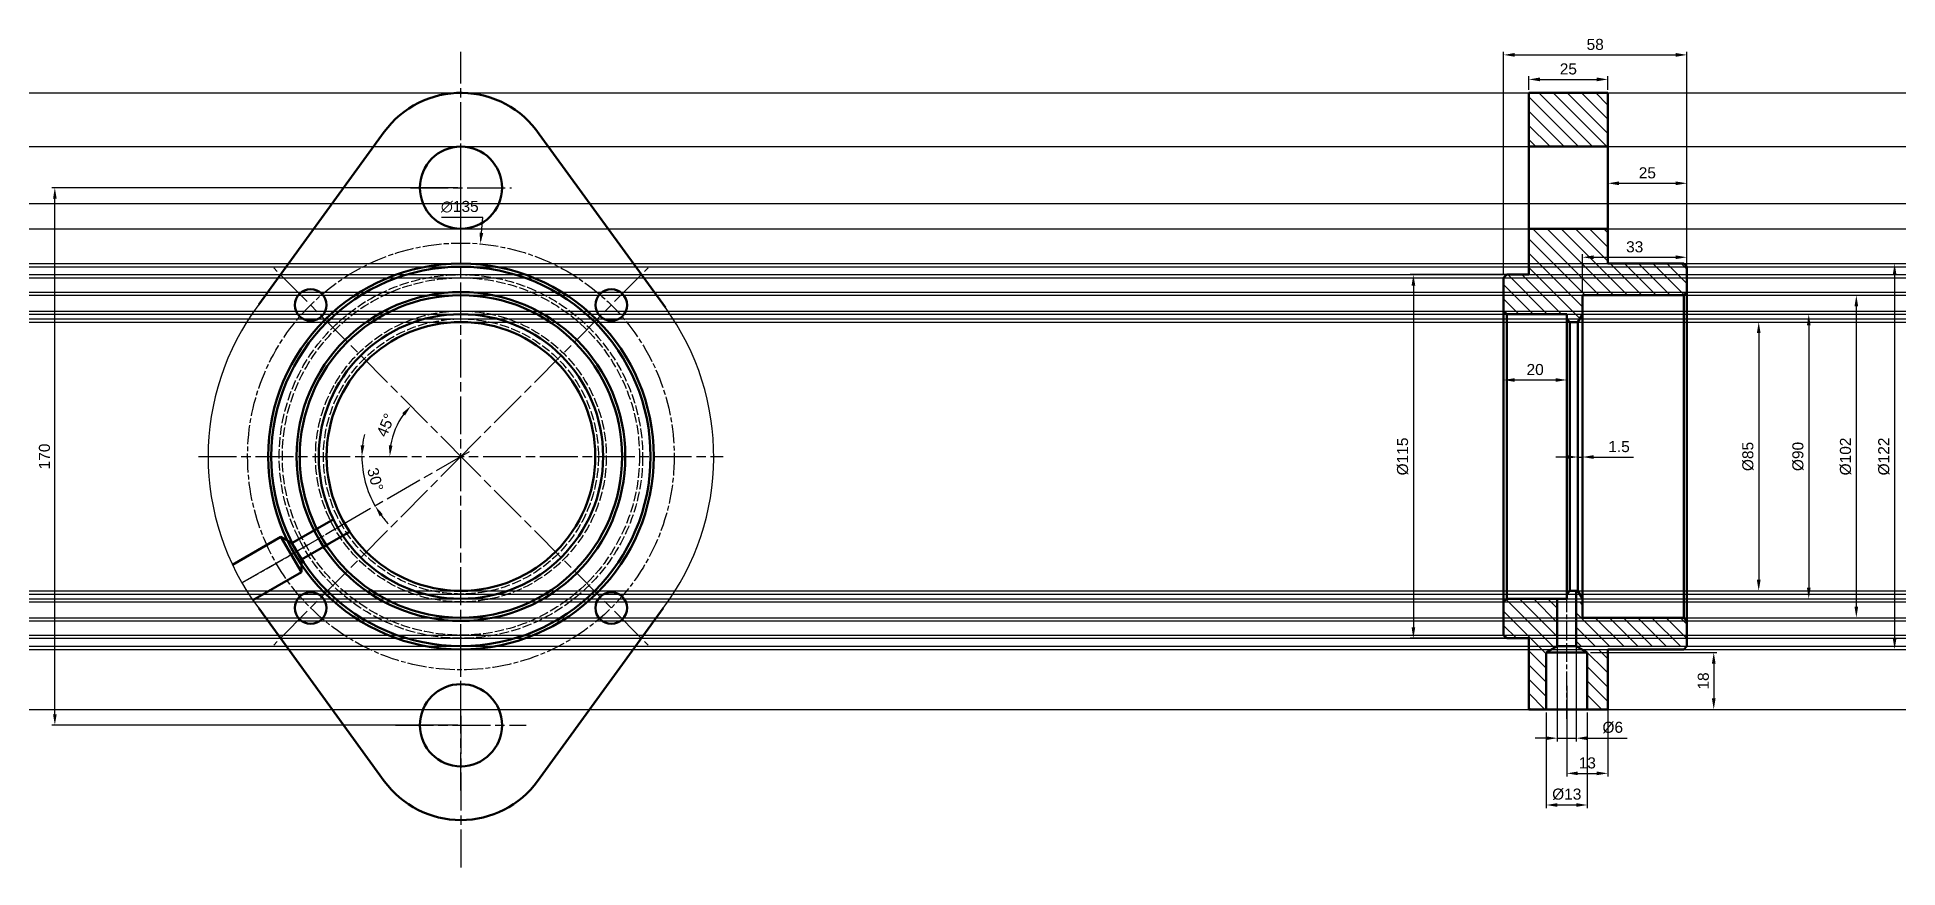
# Model space of a CAD drawing. Header units: millimetres. Extents: x 1466 to 2055, y 800 to 1063.
import ezdxf

# ---------------------------------------------------------------- set-up
doc = ezdxf.new("R2010")
doc.units = ezdxf.units.MM
for name, pattern in [('AM_ISO02W050', [7.5, 6, -1.5]), ('AM_ISO02W050x2', [3.75, 3, -0.75]), ('AM_ISO08W050', [18, 12, -1.5, 3, -1.5]), ('AM_ISO08W050x2', [9, 6, -0.75, 1.5, -0.75]), ('Amconstr', [9999, 9999, 0])]:
    doc.linetypes.add(name, pattern=pattern)
for name, color, linetype, lineweight in [('AM_0', 7, 'Continuous', 50), ('AM_3', 6, 'AM_ISO02W050', 25), ('AM_5', 3, 'Continuous', 25), ('AM_7', 4, 'AM_ISO08W050', 25), ('AM_8', 1, 'Continuous', 25), ('AM_CL', 1, 'Amconstr', 25)]:
    doc.layers.add(name, color=color, linetype=linetype, lineweight=lineweight)
doc.styles.get("Standard").update_dxf_attribs({"font": 'arial.ttf'})
doc.dimstyles.new('AM_ISO$0', dxfattribs={"dimtxt": 3.5, "dimasz": 3.5, "dimexe": 1, "dimexo": 1, "dimgap": 1.5, "dimtad": 1, "dimdsep": 46, "dimtxsty": 'Standard', "dimcen": 0, "dimclrd": 256, "dimclre": 256, "dimclrt": 2, "dimadec": 0, "dimazin": 2, "dimtp": 0.1, "dimtm": 0.1, "dimtfac": 0.71, "dimtdec": 3, "dimtmove": 0, "dimatfit": 3, "dimfxl": 1, "dimlwd": -1, "dimlwe": -1, "dimarcsym": 1})
doc.dimstyles.new('AM_ISO$2', dxfattribs={"dimtxt": 3.5, "dimasz": 3.5, "dimexe": 1, "dimexo": 1, "dimgap": 1.5, "dimtad": 1, "dimdsep": 46, "dimtxsty": 'Standard', "dimcen": 0, "dimclrd": 256, "dimclre": 256, "dimclrt": 2, "dimadec": 0, "dimazin": 2, "dimtp": 0.1, "dimtm": 0.1, "dimtfac": 0.71, "dimtdec": 3, "dimtmove": 0, "dimatfit": 3, "dimfxl": 1, "dimlwd": -1, "dimlwe": -1, "dimarcsym": 1})
doc.dimstyles.new('AM_ISO$3', dxfattribs={"dimtxt": 3.5, "dimasz": 3.5, "dimexe": 1, "dimexo": 1, "dimgap": 1.5, "dimtad": 1, "dimtoh": 1, "dimdsep": 46, "dimtxsty": 'Standard', "dimcen": 0, "dimclrd": 256, "dimclre": 256, "dimclrt": 2, "dimadec": 0, "dimazin": 2, "dimtp": 0.1, "dimtm": 0.1, "dimtfac": 0.71, "dimtdec": 3, "dimtofl": 0, "dimtmove": 0, "dimatfit": 0, "dimfxl": 1, "dimlwd": -1, "dimlwe": -1, "dimarcsym": 1})

# ---------------------------------------------------------------- blocks, each defined once
blk = doc.blocks.new('*D4')
at = {"layer": 'AM_5', "linetype": 'ByBlock', "transparency": 16777216}
blk.add_arc((1599.86, 929.96), 22.51, 143.71319, 171.08235, dxfattribs=at)
at = {"layer": 'AM_5', "transparency": 16777216}
for points in [[(1581.27, 943.67), (1582.16, 942.91), (1584, 945.94)], [(1578.2, 933.41), (1577.04, 933.5), (1577.35, 929.96)]]:
    blk.add_solid(points, dxfattribs=at)
at = {"layer": 'Defpoints', "color": 0, "transparency": 16777216}
for p in [(1540.65, 989.59), (1580.39, 941.27), (1516.86, 929.96), (1601.97, 927.84), (1682.86, 929.96)]:
    blk.add_point(p, dxfattribs=at)
at = {"layer": 'AM_5', "color": 2, "transparency": 16777216, "insert": (1576.05, 939.88), "char_height": 3.5, "attachment_point": 5, "rotation": 67.39777}
blk.add_mtext('45°', dxfattribs=at)
blk = doc.blocks.new('*D5')
at = {"layer": 'AM_5', "linetype": 'ByBlock', "transparency": 16777216}
for start, end in [(167.19469, 173.59735), (180, 210), (216.40265, 222.80531)]:
    blk.add_arc((1599.86, 929.96), 31.34, start, end, dxfattribs=at)
at = {"layer": 'AM_5', "transparency": 16777216}
for points in [[(1569.3, 933.43), (1568.14, 933.49), (1568.52, 929.96)], [(1574.15, 911.05), (1575.13, 911.69), (1572.72, 914.3)]]:
    blk.add_solid(points, dxfattribs=at)
at = {"layer": 'Defpoints', "color": 0, "transparency": 16777216}
for p in [(1602.46, 931.46), (1516.86, 929.96), (1569, 924.52), (1682.86, 929.96), (1530.58, 889.96)]:
    blk.add_point(p, dxfattribs=at)
at = {"layer": 'AM_5', "color": 2, "transparency": 16777216, "insert": (1572.77, 922.71), "char_height": 3.5, "attachment_point": 5, "rotation": 285}
blk.add_mtext('30°', dxfattribs=at)
blk = doc.blocks.new('*D6')
at = {"layer": 'AM_5', "linetype": 'ByBlock', "transparency": 16777216}
for p, q in [((1946.79, 876.46), (1946.79, 839.87)), ((1952.79, 876.96), (1952.79, 839.87)), ((1943.29, 840.87), (1939.79, 840.87)), ((1946.79, 840.87), (1952.79, 840.87)), ((1956.29, 840.87), (1968.89, 840.87))]:
    blk.add_line(p, q, dxfattribs=at)
at = {"layer": 'AM_5', "transparency": 16777216}
for points in [[(1943.29, 841.45), (1943.29, 840.28), (1946.79, 840.87)], [(1956.29, 841.45), (1956.29, 840.28), (1952.79, 840.87)]]:
    blk.add_solid(points, dxfattribs=at)
at = {"layer": 'Defpoints', "color": 0, "transparency": 16777216}
for p in [(1946.79, 877.46), (1952.79, 877.96), (1952.79, 840.87)]:
    blk.add_point(p, dxfattribs=at)
at = {"layer": 'AM_5', "color": 2, "transparency": 16777216, "insert": (1964.34, 844.25), "char_height": 3.5, "attachment_point": 5}
blk.add_mtext('%%C6', dxfattribs=at)
blk = doc.blocks.new('*D7')
at = {"layer": 'AM_5', "linetype": 'ByBlock', "transparency": 16777216}
for p, q in [((1949.79, 857.4), (1949.79, 828.74)), ((1962.79, 857.4), (1962.79, 828.74)), ((1953.29, 829.74), (1959.29, 829.74))]:
    blk.add_line(p, q, dxfattribs=at)
at = {"layer": 'AM_5', "transparency": 16777216}
for points in [[(1953.29, 830.32), (1953.29, 829.16), (1949.79, 829.74)], [(1959.29, 830.32), (1959.29, 829.16), (1962.79, 829.74)]]:
    blk.add_solid(points, dxfattribs=at)
at = {"layer": 'Defpoints', "color": 0, "transparency": 16777216}
for p in [(1949.79, 858.4), (1962.79, 858.4), (1962.79, 829.74)]:
    blk.add_point(p, dxfattribs=at)
at = {"layer": 'AM_5', "color": 2, "transparency": 16777216, "insert": (1956.29, 833.03), "char_height": 3.5, "attachment_point": 5}
blk.add_mtext('13', dxfattribs=at)
blk = doc.blocks.new('*D8')
at = {"layer": 'AM_5', "linetype": 'ByBlock', "transparency": 16777216}
for p, q in [((1987.79, 980.96), (2042.42, 980.96)), ((2041.42, 977.46), (2041.42, 882.46)), ((1987.79, 878.96), (2042.42, 878.96))]:
    blk.add_line(p, q, dxfattribs=at)
at = {"layer": 'AM_5', "transparency": 16777216}
for points in [[(2040.84, 977.46), (2042, 977.46), (2041.42, 980.96)], [(2040.84, 882.46), (2042, 882.46), (2041.42, 878.96)]]:
    blk.add_solid(points, dxfattribs=at)
at = {"layer": 'Defpoints', "color": 0, "transparency": 16777216}
for p in [(1986.79, 980.96), (1986.79, 878.96), (2041.42, 878.96)]:
    blk.add_point(p, dxfattribs=at)
at = {"layer": 'AM_5', "color": 2, "transparency": 16777216, "insert": (2038.04, 929.96), "char_height": 3.5, "attachment_point": 5, "rotation": 90}
blk.add_mtext('%%C102', dxfattribs=at)
blk = doc.blocks.new('*D9')
at = {"layer": 'AM_5', "linetype": 'ByBlock', "transparency": 16777216}
for p, q in [((1987.79, 990.96), (2054.54, 990.96)), ((2053.54, 987.46), (2053.54, 872.46)), ((1987.79, 868.96), (2054.54, 868.96))]:
    blk.add_line(p, q, dxfattribs=at)
at = {"layer": 'AM_5', "transparency": 16777216}
for points in [[(2052.96, 987.46), (2054.12, 987.46), (2053.54, 990.96)], [(2052.96, 872.46), (2054.12, 872.46), (2053.54, 868.96)]]:
    blk.add_solid(points, dxfattribs=at)
at = {"layer": 'Defpoints', "color": 0, "transparency": 16777216}
for p in [(1986.79, 990.96), (1986.79, 868.96), (2053.54, 868.96)]:
    blk.add_point(p, dxfattribs=at)
at = {"layer": 'AM_5', "color": 2, "transparency": 16777216, "insert": (2050.15, 929.96), "char_height": 3.5, "attachment_point": 5, "rotation": 90}
blk.add_mtext('%%C122', dxfattribs=at)
blk = doc.blocks.new('*D10')
at = {"layer": 'AM_5', "linetype": 'ByBlock', "transparency": 16777216}
for p, q in [((1950.79, 974.96), (2027.37, 974.96)), ((2026.37, 971.46), (2026.37, 888.46)), ((1950.79, 884.96), (2027.37, 884.96))]:
    blk.add_line(p, q, dxfattribs=at)
at = {"layer": 'AM_5', "transparency": 16777216}
for points in [[(2025.78, 971.46), (2026.95, 971.46), (2026.37, 974.96)], [(2025.78, 888.46), (2026.95, 888.46), (2026.37, 884.96)]]:
    blk.add_solid(points, dxfattribs=at)
at = {"layer": 'Defpoints', "color": 0, "transparency": 16777216}
for p in [(1949.79, 974.96), (1949.79, 884.96), (2026.37, 884.96)]:
    blk.add_point(p, dxfattribs=at)
at = {"layer": 'AM_5', "color": 2, "transparency": 16777216, "insert": (2022.98, 929.96), "char_height": 3.5, "attachment_point": 5, "rotation": 90}
blk.add_mtext('%%C90', dxfattribs=at)
blk = doc.blocks.new('*D11')
at = {"layer": 'AM_5', "linetype": 'ByBlock', "transparency": 16777216}
for p, q in [((1953.04, 972.46), (2011.53, 972.46)), ((2010.53, 968.96), (2010.53, 890.96)), ((1953.04, 887.46), (2011.53, 887.46))]:
    blk.add_line(p, q, dxfattribs=at)
at = {"layer": 'AM_5', "transparency": 16777216}
for points in [[(2009.95, 968.96), (2011.12, 968.96), (2010.53, 972.46)], [(2009.95, 890.96), (2011.12, 890.96), (2010.53, 887.46)]]:
    blk.add_solid(points, dxfattribs=at)
at = {"layer": 'Defpoints', "color": 0, "transparency": 16777216}
for p in [(1952.04, 972.46), (1952.04, 887.46), (2010.53, 887.46)]:
    blk.add_point(p, dxfattribs=at)
at = {"layer": 'AM_5', "color": 2, "transparency": 16777216, "insert": (2007.15, 929.96), "char_height": 3.5, "attachment_point": 5, "rotation": 90}
blk.add_mtext('%%C85', dxfattribs=at)
blk = doc.blocks.new('*D12')
at = {"layer": 'AM_5', "linetype": 'ByBlock', "transparency": 16777216}
for p, q in [((1933.29, 987.46), (1900.26, 987.46)), ((1901.26, 983.96), (1901.26, 875.96)), ((1933.29, 872.46), (1900.26, 872.46))]:
    blk.add_line(p, q, dxfattribs=at)
at = {"layer": 'AM_5', "transparency": 16777216}
for points in [[(1900.68, 983.96), (1901.85, 983.96), (1901.26, 987.46)], [(1900.68, 875.96), (1901.85, 875.96), (1901.26, 872.46)]]:
    blk.add_solid(points, dxfattribs=at)
at = {"layer": 'Defpoints', "color": 0, "transparency": 16777216}
for p in [(1934.29, 987.46), (1901.26, 872.46), (1934.29, 872.46)]:
    blk.add_point(p, dxfattribs=at)
at = {"layer": 'AM_5', "color": 2, "transparency": 16777216, "insert": (1897.88, 929.96), "char_height": 3.5, "attachment_point": 5, "rotation": 90}
blk.add_mtext('%%C115', dxfattribs=at)
blk = doc.blocks.new('*D13')
at = {"layer": 'AM_5', "linetype": 'ByBlock', "transparency": 16777216}
for p, q in [((1949.79, 929.79), (1946.29, 929.79)), ((1953.29, 929.79), (1954.79, 929.79)), ((1953.29, 928.96), (1953.29, 928.79)), ((1954.79, 928.96), (1954.79, 928.79)), ((1958.29, 929.79), (1970.86, 929.79))]:
    blk.add_line(p, q, dxfattribs=at)
at = {"layer": 'AM_5', "transparency": 16777216}
for points in [[(1949.79, 930.37), (1949.79, 929.2), (1953.29, 929.79)], [(1958.29, 930.37), (1958.29, 929.2), (1954.79, 929.79)]]:
    blk.add_solid(points, dxfattribs=at)
at = {"layer": 'Defpoints', "color": 0, "transparency": 16777216}
for p in [(1953.29, 929.96), (1954.79, 929.96), (1954.79, 929.79)]:
    blk.add_point(p, dxfattribs=at)
at = {"layer": 'AM_5', "color": 2, "transparency": 16777216, "insert": (1966.33, 933.07), "char_height": 3.5, "attachment_point": 5}
blk.add_mtext('1.5', dxfattribs=at)
blk = doc.blocks.new('*D14')
at = {"layer": 'AM_5', "linetype": 'ByBlock', "transparency": 16777216}
for p, q in [((1929.79, 987.46), (1929.79, 1057.96)), ((1933.29, 1056.96), (1984.29, 1056.96)), ((1987.79, 987.46), (1987.79, 1057.96))]:
    blk.add_line(p, q, dxfattribs=at)
at = {"layer": 'AM_5', "transparency": 16777216}
for points in [[(1933.29, 1057.55), (1933.29, 1056.38), (1929.79, 1056.96)], [(1984.29, 1057.55), (1984.29, 1056.38), (1987.79, 1056.96)]]:
    blk.add_solid(points, dxfattribs=at)
at = {"layer": 'Defpoints', "color": 0, "transparency": 16777216}
for p in [(1987.79, 1056.96), (1929.79, 986.46), (1987.79, 986.46)]:
    blk.add_point(p, dxfattribs=at)
at = {"layer": 'AM_5', "color": 2, "transparency": 16777216, "insert": (1958.79, 1060.25), "char_height": 3.5, "attachment_point": 5}
blk.add_mtext('58', dxfattribs=at)
blk = doc.blocks.new('*D15')
at = {"layer": 'AM_5', "linetype": 'ByBlock', "transparency": 16777216}
for p, q in [((1937.79, 1045.96), (1937.79, 1050.21)), ((1941.29, 1049.21), (1959.29, 1049.21)), ((1962.79, 1045.96), (1962.79, 1050.21))]:
    blk.add_line(p, q, dxfattribs=at)
at = {"layer": 'AM_5', "transparency": 16777216}
for points in [[(1941.29, 1049.8), (1941.29, 1048.63), (1937.79, 1049.21)], [(1959.29, 1049.8), (1959.29, 1048.63), (1962.79, 1049.21)]]:
    blk.add_solid(points, dxfattribs=at)
at = {"layer": 'Defpoints', "color": 0, "transparency": 16777216}
for p in [(1962.79, 1049.21), (1937.79, 1044.96), (1962.79, 1044.96)]:
    blk.add_point(p, dxfattribs=at)
at = {"layer": 'AM_5', "color": 2, "transparency": 16777216, "insert": (1950.29, 1052.5), "char_height": 3.5, "attachment_point": 5}
blk.add_mtext('25', dxfattribs=at)
blk = doc.blocks.new('*D16')
at = {"layer": 'AM_5', "linetype": 'ByBlock', "transparency": 16777216}
for p, q in [((1962.79, 991.96), (1962.79, 1017.36)), ((1966.29, 1016.36), (1984.29, 1016.36)), ((1987.79, 990.96), (1987.79, 1017.36))]:
    blk.add_line(p, q, dxfattribs=at)
at = {"layer": 'AM_5', "transparency": 16777216}
for points in [[(1966.29, 1016.94), (1966.29, 1015.77), (1962.79, 1016.36)], [(1984.29, 1016.94), (1984.29, 1015.77), (1987.79, 1016.36)]]:
    blk.add_solid(points, dxfattribs=at)
at = {"layer": 'Defpoints', "color": 0, "transparency": 16777216}
for p in [(1987.79, 1016.36), (1962.79, 990.96), (1987.79, 989.96)]:
    blk.add_point(p, dxfattribs=at)
at = {"layer": 'AM_5', "color": 2, "transparency": 16777216, "insert": (1975.29, 1019.64), "char_height": 3.5, "attachment_point": 5}
blk.add_mtext('25', dxfattribs=at)
blk = doc.blocks.new('*D17')
at = {"layer": 'AM_5', "linetype": 'ByBlock', "transparency": 16777216}
for p, q in [((1954.79, 981.96), (1954.79, 993.96)), ((1958.29, 992.96), (1984.29, 992.96)), ((1987.79, 981.96), (1987.79, 993.96))]:
    blk.add_line(p, q, dxfattribs=at)
at = {"layer": 'AM_5', "transparency": 16777216}
for points in [[(1958.29, 993.55), (1958.29, 992.38), (1954.79, 992.96)], [(1984.29, 993.55), (1984.29, 992.38), (1987.79, 992.96)]]:
    blk.add_solid(points, dxfattribs=at)
at = {"layer": 'Defpoints', "color": 0, "transparency": 16777216}
for p in [(1987.79, 992.96), (1954.79, 980.96), (1987.79, 980.96)]:
    blk.add_point(p, dxfattribs=at)
at = {"layer": 'AM_5', "color": 2, "transparency": 16777216, "insert": (1971.29, 996.25), "char_height": 3.5, "attachment_point": 5}
blk.add_mtext('33', dxfattribs=at)
blk = doc.blocks.new('*D18')
at = {"layer": 'AM_5', "linetype": 'ByBlock', "transparency": 16777216}
for p, q in [((1957.29, 867.96), (1997.3, 867.96)), ((1996.3, 864.46), (1996.3, 853.46)), ((1957.29, 849.96), (1997.3, 849.96))]:
    blk.add_line(p, q, dxfattribs=at)
at = {"layer": 'AM_5', "transparency": 16777216}
for points in [[(1995.72, 864.46), (1996.89, 864.46), (1996.3, 867.96)], [(1995.72, 853.46), (1996.89, 853.46), (1996.3, 849.96)]]:
    blk.add_solid(points, dxfattribs=at)
at = {"layer": 'Defpoints', "color": 0, "transparency": 16777216}
for p in [(1956.29, 867.96), (1956.29, 849.96), (1996.3, 849.96)]:
    blk.add_point(p, dxfattribs=at)
at = {"layer": 'AM_5', "color": 2, "transparency": 16777216, "insert": (1993.02, 858.96), "char_height": 3.5, "attachment_point": 5, "rotation": 90}
blk.add_mtext('18', dxfattribs=at)
blk = doc.blocks.new('*D19')
at = {"layer": 'AM_5', "linetype": 'ByBlock', "transparency": 16777216}
for p, q in [((1943.29, 848.96), (1943.29, 818.74)), ((1956.29, 848.96), (1956.29, 818.74)), ((1946.79, 819.74), (1952.79, 819.74))]:
    blk.add_line(p, q, dxfattribs=at)
at = {"layer": 'AM_5', "transparency": 16777216}
for points in [[(1946.79, 820.32), (1946.79, 819.16), (1943.29, 819.74)], [(1952.79, 820.32), (1952.79, 819.16), (1956.29, 819.74)]]:
    blk.add_solid(points, dxfattribs=at)
at = {"layer": 'Defpoints', "color": 0, "transparency": 16777216}
for p in [(1943.29, 849.96), (1956.29, 849.96), (1956.29, 819.74)]:
    blk.add_point(p, dxfattribs=at)
at = {"layer": 'AM_5', "color": 2, "transparency": 16777216, "insert": (1949.79, 823.12), "char_height": 3.5, "attachment_point": 5}
blk.add_mtext('%%C13', dxfattribs=at)
blk = doc.blocks.new('*D20')
at = {"layer": 'AM_5', "linetype": 'ByBlock', "transparency": 16777216}
for p, q in [((1929.79, 974.96), (1929.79, 953.15)), ((1949.79, 973.96), (1949.79, 953.15)), ((1933.29, 954.15), (1946.29, 954.15))]:
    blk.add_line(p, q, dxfattribs=at)
at = {"layer": 'AM_5', "transparency": 16777216}
for points in [[(1933.29, 954.73), (1933.29, 953.57), (1929.79, 954.15)], [(1946.29, 954.73), (1946.29, 953.57), (1949.79, 954.15)]]:
    blk.add_solid(points, dxfattribs=at)
at = {"layer": 'Defpoints', "color": 0, "transparency": 16777216}
for p in [(1929.79, 975.96), (1949.79, 974.96), (1949.79, 954.15)]:
    blk.add_point(p, dxfattribs=at)
at = {"layer": 'AM_5', "color": 2, "transparency": 16777216, "insert": (1939.79, 957.44), "char_height": 3.5, "attachment_point": 5}
blk.add_mtext('20', dxfattribs=at)
blk = doc.blocks.new('*D21')
at = {"layer": 'AM_5', "linetype": 'ByBlock', "transparency": 16777216}
for p, q in [((1598.86, 1014.96), (1470.36, 1014.96)), ((1471.36, 848.46), (1471.36, 1011.46)), ((1598.86, 844.96), (1470.36, 844.96))]:
    blk.add_line(p, q, dxfattribs=at)
at = {"layer": 'AM_5', "transparency": 16777216}
for points in [[(1470.78, 1011.46), (1471.95, 1011.46), (1471.36, 1014.96)], [(1470.78, 848.46), (1471.95, 848.46), (1471.36, 844.96)]]:
    blk.add_solid(points, dxfattribs=at)
at = {"layer": 'Defpoints', "color": 0, "transparency": 16777216}
for p in [(1471.36, 1014.96), (1599.86, 1014.96), (1599.86, 844.96)]:
    blk.add_point(p, dxfattribs=at)
at = {"layer": 'AM_5', "color": 2, "transparency": 16777216, "insert": (1468.08, 929.96), "char_height": 3.5, "attachment_point": 5, "rotation": 90}
blk.add_mtext('170', dxfattribs=at)
blk = doc.blocks.new('*D22')
at = {"layer": 'AM_5', "linetype": 'ByBlock', "transparency": 16777216}
for p, q in [((1606.78, 1005.55), (1593.71, 1005.55)), ((1606.33, 1000.67), (1606.78, 1005.55))]:
    blk.add_line(p, q, dxfattribs=at)
at = {"layer": 'AM_5', "transparency": 16777216}
blk.add_solid([(1605.75, 1000.72), (1606.92, 1000.62), (1606.02, 997.18)], dxfattribs=at)
at = {"layer": 'Defpoints', "color": 0, "transparency": 16777216}
for p in [(1606.02, 997.18), (1593.7, 862.75)]:
    blk.add_point(p, dxfattribs=at)
at = {"layer": 'AM_5', "color": 2, "transparency": 16777216, "insert": (1599.5, 1008.93), "char_height": 3.5, "attachment_point": 5}
blk.add_mtext('∅135', dxfattribs=at)

msp = doc.modelspace()

# ---------------------------------------------------------------- hatches: boundary and pattern name
at = {"layer": 'AM_8'}
h = msp.add_hatch(dxfattribs=at)
h.set_pattern_fill('ANSI31', color=256, angle=90)
h.paths.add_polyline_path([(1962.792, 1044.962), (1937.792, 1044.962), (1937.792, 1027.965), (1962.792, 1027.965)])
h.paths.add_polyline_path([(1962.792, 1001.965), (1937.792, 1001.965), (1937.792, 990.965), (1962.792, 990.965)])
h.paths.add_polyline_path([(1986.792, 990.965), (1937.792, 990.965), (1937.792, 989.965), (1987.792, 989.965)])
h.paths.add_polyline_path([(1987.792, 989.965), (1937.792, 989.965), (1937.792, 987.465), (1987.792, 987.465)])
h.paths.add_polyline_path([(1987.792, 986.465), (1929.792, 986.465), (1929.792, 981.965), (1987.792, 981.965)])
h.paths.add_polyline_path([(1987.792, 987.465), (1937.792, 987.465), (1930.792, 987.465), (1929.792, 986.465), (1987.792, 986.465)])
h.paths.add_polyline_path([(1954.792, 980.965), (1929.792, 980.965), (1929.792, 975.965), (1954.792, 975.965)])
h.paths.add_polyline_path([(1987.792, 981.965), (1929.792, 981.965), (1929.792, 980.965), (1954.792, 980.965), (1986.792, 980.965)])
h.paths.add_polyline_path([(1954.792, 975.965), (1929.792, 975.965), (1930.792, 974.965), (1954.792, 974.965)])
h.paths.add_polyline_path([(1954.792, 974.965), (1949.792, 974.965), (1949.792, 973.465), (1953.892, 973.465)])
h.paths.add_polyline_path([(1953.892, 973.465), (1949.792, 973.465), (1950.792, 972.465), (1953.292, 972.465)])
h.paths.add_polyline_path([(1953.892, 886.465), (1952.792, 886.465), (1952.792, 884.965), (1954.792, 884.965)])
h.paths.add_polyline_path([(1953.292, 887.465), (1952.792, 887.465), (1952.792, 886.465), (1953.892, 886.465)])
h.paths.add_polyline_path([(1954.792, 883.965), (1952.792, 883.965), (1952.792, 878.965), (1954.792, 878.965)])
h.paths.add_polyline_path([(1946.792, 883.965), (1929.792, 883.965), (1929.792, 878.965), (1946.792, 878.965)])
h.paths.add_polyline_path([(1946.792, 884.965), (1930.792, 884.965), (1929.792, 883.965), (1946.792, 883.965)])
h.paths.add_polyline_path([(1946.792, 877.965), (1929.792, 877.965), (1929.792, 873.465), (1946.792, 873.465)])
h.paths.add_polyline_path([(1946.792, 878.965), (1929.792, 878.965), (1929.792, 877.965), (1946.792, 877.965)])
h.paths.add_polyline_path([(1987.792, 877.965), (1952.792, 877.965), (1952.792, 873.465), (1987.792, 873.465)])
h.paths.add_polyline_path([(1986.792, 878.965), (1954.792, 878.965), (1952.792, 878.965), (1952.792, 877.965), (1987.792, 877.965)])
h.paths.add_polyline_path([(1962.792, 868.965), (1954.56, 868.965), (1956.292, 867.965), (1956.292, 849.965), (1962.792, 849.965)])
h.paths.add_polyline_path([(1987.792, 872.465), (1952.792, 872.465), (1952.792, 869.985), (1952.828, 869.965), (1987.792, 869.965)])
h.paths.add_polyline_path([(1987.792, 873.465), (1952.792, 873.465), (1952.792, 872.465), (1987.792, 872.465)])
h.paths.add_polyline_path([(1946.792, 873.465), (1929.792, 873.465), (1930.792, 872.465), (1946.792, 872.465)])
h.paths.add_polyline_path([(1946.792, 872.465), (1937.792, 872.465), (1937.792, 869.965), (1946.756, 869.965), (1946.792, 869.985)])
h.paths.add_polyline_path([(1945.024, 868.965), (1937.792, 868.965), (1937.792, 849.965), (1943.292, 849.965), (1943.292, 867.965)])
h.paths.add_polyline_path([(1946.756, 869.965), (1937.792, 869.965), (1937.792, 868.965), (1945.024, 868.965)])

# ---------------------------------------------------------------- linework, layer by layer
for start, end in [(143.105371, 216.894629), (323.105371, 36.041832)]:
    msp.add_arc((1599.86, 929.965), 80, start, end)
at = {"layer": 'AM_0'}
for p, q in [((1937.792, 1044.962), (1962.792, 1044.962)), ((1962.792, 1044.962), (1937.792, 1044.962)), ((1937.792, 1044.962), (1937.792, 990.965)), ((1962.792, 990.965), (1962.792, 1044.962)), ((1575.596, 1032.609), (1535.88, 977.992)), ((1664.547, 977.035), (1624.605, 1031.925)), ((1937.792, 1027.965), (1962.792, 1027.965)), ((1937.792, 1001.965), (1962.792, 1001.965)), ((1937.792, 990.965), (1937.792, 987.465)), ((1986.792, 990.965), (1962.792, 990.965)), ((1986.792, 990.965), (1987.792, 989.965)), ((1987.792, 989.965), (1987.792, 869.965)), ((1930.792, 987.465), (1929.792, 986.465)), ((1929.792, 986.465), (1929.792, 873.465)), ((1929.792, 873.465), (1929.792, 986.465)), ((1937.792, 987.465), (1930.792, 987.465)), ((1986.792, 980.965), (1954.792, 980.965)), ((1954.792, 980.965), (1954.792, 878.965)), ((1987.792, 981.965), (1986.792, 980.965)), ((1986.792, 980.965), (1986.792, 878.965)), ((1930.792, 974.965), (1929.792, 975.965)), ((1930.792, 974.965), (1949.792, 974.965)), ((1930.792, 884.965), (1930.792, 974.965)), ((1949.792, 974.965), (1949.792, 884.965)), ((1950.792, 972.465), (1949.792, 973.465)), ((1953.292, 972.465), (1950.792, 972.465)), ((1950.792, 887.465), (1950.792, 972.465)), ((1953.292, 972.465), (1954.792, 974.965)), ((1953.292, 972.465), (1953.292, 887.465)), ((1546.398, 902.563), (1559.388, 910.063)), ((1527.557, 895.726), (1542.916, 904.594)), ((1542.916, 904.594), (1546.416, 902.573)), ((1542.916, 904.594), (1549.416, 893.336)), ((1546.398, 902.563), (1549.416, 897.377)), ((1549.398, 897.367), (1564.553, 906.117)), ((1549.416, 893.336), (1549.416, 897.377)), ((1534.057, 884.468), (1549.416, 893.336)), ((1930.792, 884.965), (1929.792, 883.965)), ((1949.792, 884.965), (1930.792, 884.965)), ((1946.792, 869.965), (1946.792, 884.965)), ((1946.792, 869.965), (1946.792, 884.965)), ((1950.792, 887.465), (1949.792, 886.465)), ((1953.292, 887.465), (1950.792, 887.465)), ((1952.792, 869.965), (1952.792, 887.465)), ((1952.792, 869.965), (1952.792, 887.465)), ((1953.292, 887.465), (1954.792, 884.965)), ((1575.596, 827.321), (1535.88, 881.937)), ((1624.123, 827.321), (1663.839, 881.937)), ((1954.792, 878.965), (1986.792, 878.965)), ((1987.792, 877.965), (1986.792, 878.965)), ((1929.792, 873.465), (1930.792, 872.465)), ((1937.792, 872.465), (1930.792, 872.465)), ((1937.792, 868.965), (1937.792, 872.465)), ((1937.792, 849.965), (1937.792, 868.965)), ((1943.292, 867.965), (1946.792, 869.985)), ((1943.292, 867.965), (1946.792, 869.985)), ((1943.292, 849.965), (1943.292, 867.965)), ((1943.292, 867.965), (1956.292, 867.965)), ((1943.292, 849.965), (1943.292, 867.965)), ((1943.292, 867.965), (1956.292, 867.965)), ((1946.792, 869.965), (1952.792, 869.985)), ((1946.792, 869.965), (1952.792, 869.985)), ((1956.292, 867.965), (1952.792, 869.985)), ((1956.292, 867.965), (1952.792, 869.985)), ((1956.292, 849.965), (1956.292, 867.965)), ((1956.292, 849.965), (1956.292, 867.965)), ((1962.792, 868.965), (1986.792, 868.965)), ((1962.792, 868.965), (1962.792, 849.965)), ((1986.792, 868.965), (1987.792, 869.965)), ((1962.792, 849.965), (1937.792, 849.965)), ((1962.792, 849.965), (1937.792, 849.965)), ((1956.292, 849.965), (1949.792, 849.965)), ((1962.792, 849.965), (1956.292, 849.965))]:
    msp.add_line(p, q, dxfattribs=at)
for centre, radius in [((1599.86, 1014.965), 13), ((1599.86, 929.965), 61), ((1599.86, 929.965), 60), ((1552.3, 977.864), 5), ((1599.86, 929.965), 52), ((1599.86, 929.965), 51), ((1647.421, 977.862), 5), ((1599.86, 929.965), 45), ((1599.86, 929.965), 42.5), ((1552.3, 882.065), 5), ((1647.419, 882.065), 5), ((1599.86, 844.965), 13)]:
    msp.add_circle(centre, radius, dxfattribs=at)
for centre, start, end in [((1599.86, 1014.965), 34.425281, 143.975816), ((1599.86, 844.965), 216.024184, 323.975816)]:
    msp.add_arc(centre, 30, start, end, dxfattribs=at)
at = {"layer": 'AM_3', "linetype": 'AM_ISO02W050x2'}
for radius in [57.5, 56.5, 46, 43.5]:
    msp.add_circle((1599.86, 929.965), radius, dxfattribs=at)
at = {"layer": 'AM_7'}
for p, q in [((1599.86, 1011.965), (1599.86, 1057.887)), ((1599.86, 998.965), (1599.86, 1030.965)), ((1583.86, 1014.965), (1615.86, 1014.965)), ((1599.86, 846.965), (1599.86, 1012.965)), ((1601.973, 927.836), (1540.655, 989.594)), ((1597.746, 927.836), (1659.071, 989.593)), ((1602.458, 931.465), (1530.577, 889.965)), ((1601.973, 932.094), (1540.655, 870.336)), ((1597.746, 932.094), (1659.064, 870.336)), ((1516.86, 929.965), (1682.86, 929.965)), ((1599.86, 824.301), (1599.86, 865.629)), ((1599.86, 847.965), (1599.86, 799.889)), ((1579.195, 844.965), (1620.524, 844.965))]:
    msp.add_line(p, q, dxfattribs=at)
at = {"layer": 'AM_7', "linetype": 'AM_ISO08W050x2'}
for p, q in [((1599.86, 929.965), (1599.86, 929.965)), ((1549.416, 900.841), (1562.62, 908.465)), ((1530.577, 889.965), (1552.014, 902.341)), ((1949.792, 871.717), (1949.792, 886.965)), ((1949.792, 871.717), (1949.792, 886.965)), ((1949.792, 846.965), (1949.792, 874.717)), ((1949.792, 846.965), (1949.792, 874.717))]:
    msp.add_line(p, q, dxfattribs=at)
msp.add_circle((1599.86, 929.965), 67.5, dxfattribs=at)
at = {"layer": 'AM_CL'}
for p in [(1600.278, 1044.962), (1599.86, 1027.965), (1599.86, 1009.965), (1599.86, 1001.965), (1599.86, 990.965), (1987.792, 989.965), (1599.86, 987.465), (1929.792, 986.465), (1599.86, 981.965), (1599.86, 980.965), (1599.86, 975.965), (1599.86, 974.965), (1599.86, 973.465), (1599.86, 972.465), (1599.86, 887.465), (1599.86, 886.465), (1599.86, 884.965), (1599.86, 883.965), (1599.86, 878.965), (1599.86, 877.965), (1929.792, 873.465), (1599.86, 872.465), (1987.792, 869.965), (1599.86, 868.965), (1599.86, 849.965)]:
    msp.add_xline(p, (1, 0), dxfattribs=at)

# ---------------------------------------------------------------- dimensions: what is measured, and where the dimension line sits
at = {"layer": 'AM_5'}
for base, p1, p2, picture, middle in [((1987.792, 1056.962), (1929.792, 986.465), (1987.792, 986.465), '*D14', (1958.792, 1060.249)), ((1962.792, 1049.213), (1937.792, 1044.962), (1962.792, 1044.962), '*D15', (1950.292, 1052.5)), ((1987.792, 1016.356), (1962.792, 990.965), (1987.792, 989.965), '*D16', (1975.292, 1019.643)), ((1987.792, 992.965), (1954.792, 980.965), (1987.792, 980.965), '*D17', (1971.292, 996.253))]:
    dim = msp.add_linear_dim(base=base, p1=p1, p2=p2, dimstyle='AM_ISO$0', override={"dimpost": ''}, dxfattribs=at)
    dim.commit()
    dim.dimension.update_dxf_attribs({"geometry": picture, "text_midpoint": middle})
for base, p1, p2, angle, override, picture, middle in [((1471.363, 1014.965), (1599.86, 844.965), (1599.86, 1014.965), 90, {"dimpost": ''}, '*D21', (1468.076, 929.965)), ((2053.54, 868.965), (1986.792, 990.965), (1986.792, 868.965), 90, {"dimpost": '%%C<>'}, '*D9', (2050.155, 929.965)), ((1901.262, 872.465), (1934.292, 987.465), (1934.292, 872.465), 90, {"dimpost": '%%C<>'}, '*D12', (1897.877, 929.965)), ((2041.42, 878.965), (1986.792, 980.965), (1986.792, 878.965), 90, {"dimpost": '%%C<>'}, '*D8', (2038.035, 929.965)), ((1949.792, 954.15), (1929.792, 975.965), (1949.792, 974.965), 0, {"dimpost": ''}, '*D20', (1939.792, 957.437)), ((2026.368, 884.965), (1949.792, 974.965), (1949.792, 884.965), 90, {"dimpost": '%%C<>'}, '*D10', (2022.983, 929.965)), ((2010.534, 887.465), (1952.042, 972.465), (1952.042, 887.465), 90, {"dimpost": '%%C<>'}, '*D11', (2007.149, 929.965)), ((1954.792, 929.788), (1953.292, 929.965), (1954.792, 929.965), 0, {"dimpost": ''}, '*D13', (1966.327, 933.075)), ((1952.792, 840.865), (1946.792, 877.465), (1952.792, 877.965), 0, {"dimpost": '%%C<>'}, '*D6', (1964.342, 844.25)), ((1996.302, 849.965), (1956.292, 867.965), (1956.292, 849.965), 90, {"dimpost": ''}, '*D18', (1993.015, 858.965)), ((1962.792, 829.739), (1949.792, 858.401), (1962.792, 858.401), 0, {"dimpost": ''}, '*D7', (1956.292, 833.027)), ((1956.292, 819.739), (1943.292, 849.965), (1956.292, 849.965), 0, {"dimpost": '%%C<>'}, '*D19', (1949.792, 823.124))]:
    dim = msp.add_linear_dim(base=base, p1=p1, p2=p2, angle=angle, dimstyle='AM_ISO$0', override=override, dxfattribs=at)
    dim.commit()
    dim.dimension.update_dxf_attribs({"geometry": picture, "text_midpoint": middle})
dim = msp.add_diameter_dim_2p(p1=(1593.704, 862.746), p2=(1606.015, 997.183), dimstyle='AM_ISO$3', override={"dimpost": ''}, dxfattribs=at)
dim.commit()
dim.dimension.update_dxf_attribs({"geometry": '*D22', "text_midpoint": (1599.497, 1005.545), "dimtype": 163})
for base, line1, line2, picture, middle in [((1580.392, 941.266), ((1601.973, 927.836), (1540.655, 989.594)), ((1516.86, 929.965), (1682.86, 929.965)), '*D4', (1576.05, 939.877)), ((1568.999, 924.523), ((1516.86, 929.965), (1682.86, 929.965)), ((1602.458, 931.465), (1530.577, 889.965)), '*D5', (1572.767, 922.705))]:
    dim = msp.add_angular_dim_2l(base=base, line1=line1, line2=line2, dimstyle='AM_ISO$2', override={"dimpost": ''}, dxfattribs=at)
    dim.commit()
    dim.dimension.update_dxf_attribs({"geometry": picture, "text_midpoint": middle})

doc.saveas('drawing.dxf')
